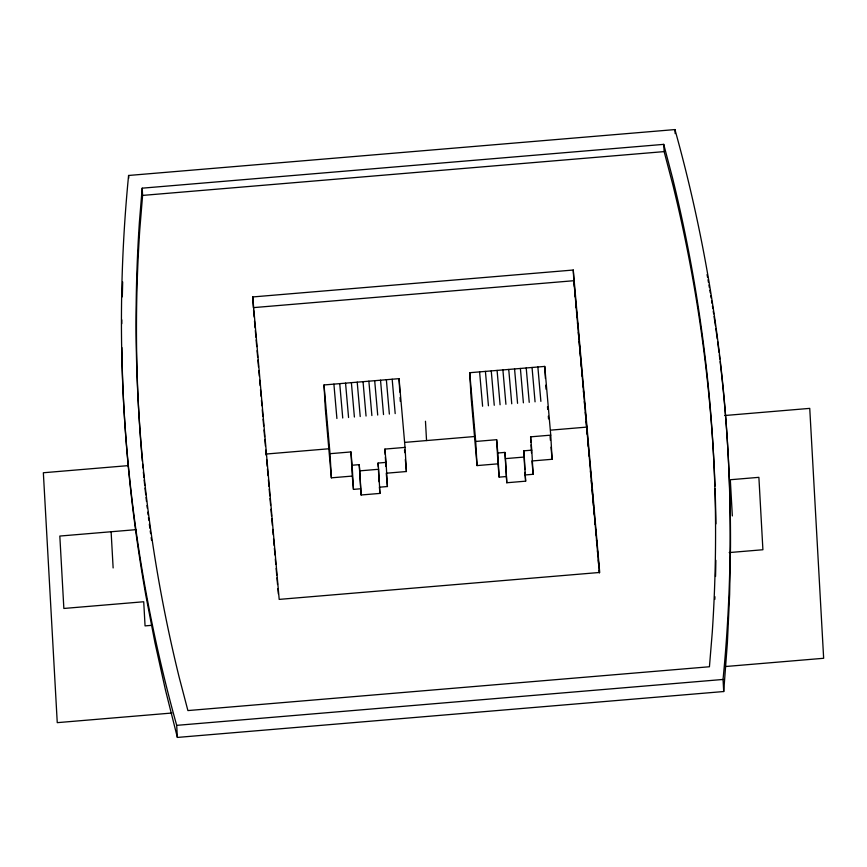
<?xml version="1.0" encoding="UTF-8"?>
<svg xmlns="http://www.w3.org/2000/svg" width="867" height="867" viewBox="0 0 867 867"><rect width="100%" height="100%" fill="white"/><g stroke="black" fill="none" stroke-linecap="round" stroke-linejoin="round"><path stroke-width="1.3" d="M122.323 296.828L122.67 281.959M121.857 347.569A1198.335 794.345 66.9 0 0 145.916 595.802L154.987 642.826L165.467 690.056L177.367 737.427L723.717 691.53L727.38 642.848L729.635 594.556L730.502 546.698A1198.335 811.035 -76.2 0 0 720.13 361.637M142.199 188.172L139.381 222.375A1669.181 1575.296 -3.2 0 0 179.187 677.333L187.901 710.572L709.434 666.756L712.251 632.563A1669.181 1575.296 -3.2 0 0 672.445 177.594L663.732 144.366L142.199 188.172L142.6 195.411L139.782 229.614A1669.181 1575.296 -3.2 0 0 142.361 461.255M128.739 178.147L128.587 175.47L674.938 129.573A1683.812 1589.092 -3.2 0 1 723.045 679.457L723.717 691.53M142.6 195.411L664.133 151.606L672.857 184.834A1669.181 1575.296 -3.2 0 1 714.993 486.17M252.73 296.947L573.25 270.027L599.715 572.458L279.185 599.39L252.73 296.947L253.327 307.633L573.846 280.713L573.25 270.027M331.367 477.825L330.024 453.69L350.951 451.935L352.295 476.07L331.367 477.825L325.353 409.094L324.009 384.959L399.048 378.651L405.052 447.394L406.395 471.529L386.259 473.219L387.419 486.528L379.399 487.2L379.941 493.41L361.106 494.992L359.22 464.647L352.121 465.243L353.465 489.378L360.564 488.782M477.056 465.59L475.712 441.455L496.65 439.699L497.994 463.834L477.056 465.59L471.052 396.858L469.708 372.712L544.736 366.416L550.751 435.147L552.095 459.282L531.948 460.973L533.118 474.292L525.099 474.964L525.64 481.174L506.794 482.756L504.908 452.411L497.81 453.007L499.154 477.143L506.252 476.547M128.359 465.612L43.35 472.753L57.255 722.655L171.948 713.021M265.985 454.048L329.395 448.727M404.954 442.376L475.116 436.48M550.686 430.14L587.111 427.073M724.736 415.521L809.745 408.379L823.65 658.281L725.148 666.55M385.208 454.449L384.915 449.084L405.052 447.394M530.907 442.203L530.604 436.838L550.751 435.147M378.283 467.085L378.055 463.065L386.075 462.393L384.915 449.084M524.795 469.6L523.755 450.829L531.774 450.157L530.604 436.838M361.106 494.992L359.762 470.857L378.597 469.275L378.055 463.065M506.794 482.756L505.461 458.621L524.297 457.039L523.755 450.829M136.347 529.629L59.823 536.055L63.855 608.461L143.716 601.752L145.06 625.887L151.801 625.324M729.18 552.572L762.906 549.743L758.885 477.338L730.317 479.733L732.333 515.941M177.367 737.427L176.695 725.354L723.045 679.457M599.368 572.393L573.846 280.713L574.388 286.934M599.173 570.399L599.4 572.946M547.489 406.721L547.727 409.419M548.323 416.16L548.551 418.859M550.09 436.372L550.437 440.414M551.033 447.155L552.095 459.282M537.876 366.99L540.878 401.356M532.045 367.478L535.058 401.844M526.215 367.966L529.228 402.342M520.395 368.464L523.397 402.83M514.564 368.952L517.566 403.318M508.734 369.44L511.747 403.805M502.903 369.927L505.916 404.293M504.908 452.411L505.461 458.621M497.084 370.415L500.086 404.781M491.253 370.903L494.255 405.279M496.65 439.699L497.81 453.007M497.994 463.834L499.154 477.143M485.422 371.401L488.435 405.767M479.592 371.889L482.605 406.255M469.708 372.712L475.712 441.455M404.51 449.962L404.748 452.661M405.333 459.391L406.395 471.529M392.177 379.226L395.189 413.602M386.357 379.713L389.359 414.09M380.526 380.212L383.528 414.578M374.696 380.7L377.709 415.065M368.865 381.187L371.878 415.553M363.045 381.675L366.047 416.041M357.215 382.163L360.217 416.539M359.22 464.647L359.762 470.857M351.384 382.661L354.397 417.027M345.554 383.149L348.567 417.515M350.951 451.935L352.121 465.243M352.295 476.07L353.465 489.378M339.734 383.637L342.736 418.002M333.903 384.124L336.905 418.49M324.009 384.959L330.024 453.69M253.554 310.321L254.15 317.04M254.497 321.072L255.082 327.802M255.321 330.49L255.906 337.209M256.144 339.897L256.73 346.616M257.087 350.647L257.672 357.367M257.911 360.054L258.496 366.774M258.854 370.816L259.32 376.191M259.677 380.223L260.143 385.598M260.501 389.63L261.086 396.349M261.433 400.381L261.91 405.756M262.257 409.788L262.853 416.518M263.08 419.205L263.676 425.925M264.023 429.956L264.608 436.675M264.847 439.363L265.432 446.082M265.79 450.114L266.256 455.489M266.613 459.521L267.199 466.251M267.437 468.939L268.022 475.658M268.38 479.689L268.965 486.409M269.204 489.096L269.789 495.816M270.016 498.503L270.612 505.223M270.959 509.265L271.555 515.984M271.783 518.672L272.379 525.391M272.726 529.423L273.192 534.798M273.549 538.83L274.135 545.549M274.373 548.237L274.958 554.967M275.316 558.998L275.782 564.374M276.139 568.405L276.725 575.124M276.963 577.812L277.548 584.531M277.906 588.563L278.372 593.938M674.938 129.573L675.165 133.594M663.732 144.366L664.133 151.606M544.736 366.416L545.408 378.478M545.777 385.186L546.004 389.207M531.774 450.157L533.118 474.292M531.059 444.89L531.504 452.932M524.297 457.039L525.64 481.174M524.947 472.287L525.099 474.964M425.469 421.254L426.542 440.566M399.048 378.651L399.785 392.057M400.088 397.422L400.316 401.454M386.075 462.393L387.419 486.528M385.36 457.126L385.88 466.511M378.597 469.275L379.941 493.41M378.435 469.773L379.107 481.835M111.117 531.742L113.133 567.95M176.695 725.354A1683.812 1589.092 -3.2 0 1 128.587 175.47M151.552 540.26A1669.181 1575.296 -3.2 0 1 151.172 537.594M150.609 533.584A1669.181 1575.296 -3.2 0 1 150.24 530.907M149.872 528.241A1669.181 1575.296 -3.2 0 1 149.341 524.232M148.81 520.222A1669.181 1575.296 -3.2 0 1 148.463 517.545M148.127 514.868A1669.181 1575.296 -3.2 0 1 147.791 512.191M147.303 508.181A1669.181 1575.296 -3.2 0 1 146.978 505.504M146.501 501.484A1669.181 1575.296 -3.2 0 1 146.035 497.474M145.732 494.786A1669.181 1575.296 -3.2 0 1 144.995 488.088M144.713 485.412A1669.181 1575.296 -3.2 0 1 144.16 480.047M143.879 477.359A1669.181 1575.296 -3.2 0 1 143.358 471.995M142.968 467.974A1669.181 1575.296 -3.2 0 1 142.6 463.943M121.748 323.759A1198.335 794.345 66.9 0 1 121.77 319.804M715.08 488.869A1669.181 1575.296 -3.2 0 1 715.882 523.906M715.849 560.31A1669.181 1575.296 -3.2 0 1 715.546 576.479M714.917 596.702A1669.181 1575.296 -3.2 0 1 714.809 599.39M598.718 565.165A1683.812 16.646 85.2 0 1 598.252 559.919M597.786 554.663A1683.812 16.646 85.2 0 1 597.439 550.729M596.973 545.462A1683.812 16.646 85.2 0 1 596.507 540.184M596.041 534.906A1683.812 16.646 85.2 0 1 595.575 529.618M595.109 524.318A1683.812 16.646 85.2 0 1 594.762 520.341M594.285 515.031A1683.812 16.646 85.2 0 1 593.819 509.709M593.472 505.721A1683.812 16.646 85.2 0 1 592.995 500.389M592.529 495.046A1683.812 16.646 85.2 0 1 592.063 489.703M591.706 485.693A1683.812 16.646 85.2 0 1 591.24 480.34M590.763 474.975A1683.812 16.646 85.2 0 1 590.416 470.944M589.939 465.568A1683.812 16.646 85.2 0 1 589.593 461.526M589.116 456.14A1683.812 16.646 85.2 0 1 588.639 450.742M588.292 446.689A1683.812 16.646 85.2 0 1 587.815 441.292M587.219 434.519A1683.812 16.646 85.2 0 1 586.992 431.885M586.536 426.618A1683.812 16.646 85.2 0 1 586.07 421.34M585.604 416.062A1683.812 16.646 85.2 0 1 585.258 412.096M584.802 406.796A1683.812 16.646 85.2 0 1 584.336 401.508M583.87 396.197A1683.812 16.646 85.2 0 1 583.415 390.887M583.068 386.91A1683.812 16.646 85.2 0 1 582.602 381.588M582.136 376.256A1683.812 16.646 85.2 0 1 581.67 370.935M581.323 366.925A1683.812 16.646 85.2 0 1 580.857 361.582M580.391 356.239A1683.812 16.646 85.2 0 1 580.045 352.23M579.579 346.876A1683.812 16.646 85.2 0 1 579.113 341.511M578.766 337.491A1683.812 16.646 85.2 0 1 578.3 332.126M577.834 326.751A1683.812 16.646 85.2 0 1 577.487 322.719M577.021 317.333A1683.812 16.646 85.2 0 1 576.555 311.947M576.197 307.904A1683.812 16.646 85.2 0 1 575.731 302.507M575.265 297.11A1683.812 16.646 85.2 0 1 575.027 294.412M707.071 274.59A1198.335 811.035 -76.2 0 1 707.548 277.191M708.014 279.792A1198.335 811.035 -76.2 0 1 708.48 282.393M708.935 284.994A1198.335 811.035 -76.2 0 1 709.39 287.606M709.835 290.217A1198.335 811.035 -76.2 0 1 710.279 292.829M710.723 295.452A1198.335 811.035 -76.2 0 1 711.157 298.075M711.579 300.697A1198.335 811.035 -76.2 0 1 712.013 303.32M712.425 305.953A1198.335 811.035 -76.2 0 1 712.847 308.576M713.248 311.21A1198.335 811.035 -76.2 0 1 713.66 313.843M714.061 316.488A1198.335 811.035 -76.2 0 1 715.427 325.721M715.795 328.365A1198.335 811.035 -76.2 0 1 717.269 338.975M717.627 341.631A1198.335 811.035 -76.2 0 1 718.992 352.284M719.328 354.961A1198.335 811.035 -76.2 0 1 719.816 358.96"/></g></svg>
